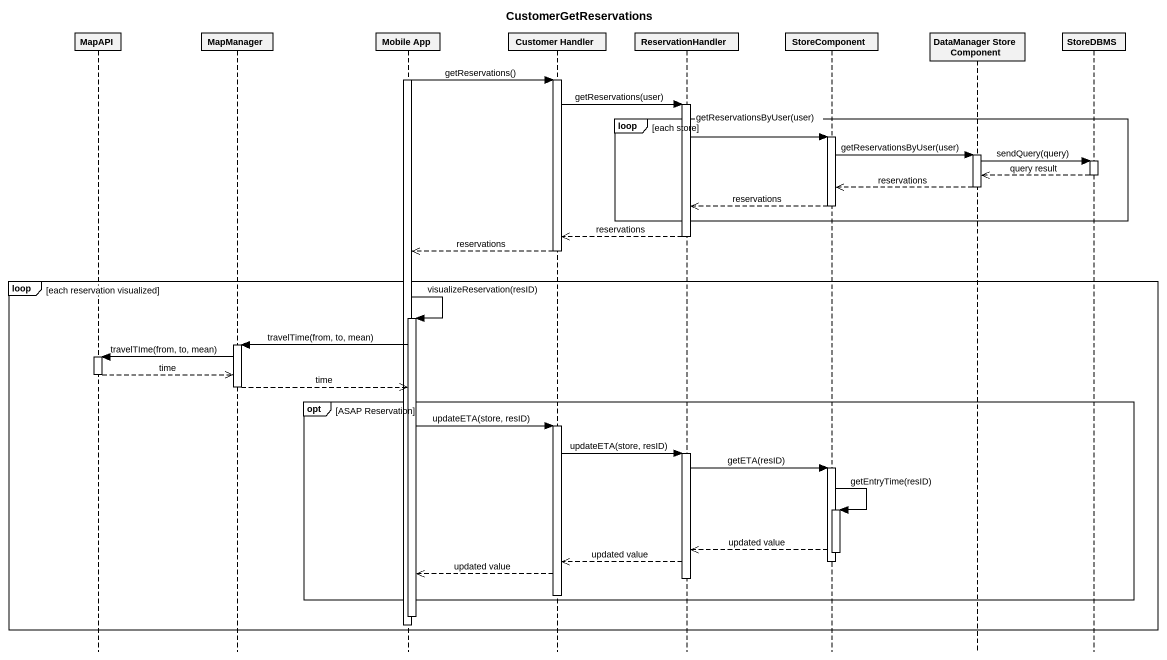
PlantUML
@startuml
title CustomerGetReservations
hide footbox
participant MapAPI
participant MapManager
participant "Mobile App" as Mobile_App
participant "Customer Handler" as Customer_Handler
participant ReservationHandler
participant StoreComponent
participant "DataManager Store Component" as DataManager_Store_Component
participant StoreDBMS

activate Mobile_App
Mobile_App -> Customer_Handler : getReservations()
activate Customer_Handler
Customer_Handler -> ReservationHandler : getReservations(user)
activate ReservationHandler
loop each store
  ReservationHandler -> StoreComponent : getReservationsByUser(user)
  activate StoreComponent
  StoreComponent -> DataManager_Store_Component : getReservationsByUser(user)
  activate DataManager_Store_Component
  DataManager_Store_Component -> StoreDBMS : sendQuery(query)
  activate StoreDBMS
  StoreDBMS -->> DataManager_Store_Component : query result
  deactivate StoreDBMS
  DataManager_Store_Component -->> StoreComponent : reservations
  deactivate DataManager_Store_Component
  StoreComponent -->> ReservationHandler : reservations
  deactivate StoreComponent
end
ReservationHandler -->> Customer_Handler : reservations
deactivate ReservationHandler
Customer_Handler -->> Mobile_App : reservations
deactivate Customer_Handler
loop each reservation visualized
  Mobile_App -> Mobile_App : visualizeReservation(resID)
  activate Mobile_App
  Mobile_App -> MapManager : travelTime(from, to, mean)
  activate MapManager
  MapManager -> MapAPI : travelTIme(from, to, mean)
  activate MapAPI
  MapAPI -->> MapManager : time
  deactivate MapAPI
  MapManager -->> Mobile_App : time
  deactivate MapManager
  opt ASAP Reservation
    Mobile_App -> Customer_Handler : updateETA(store, resID)
    activate Customer_Handler
    Customer_Handler -> ReservationHandler : updateETA(store, resID)
    activate ReservationHandler
    ReservationHandler -> StoreComponent : getETA(resID)
    activate StoreComponent
    StoreComponent -> StoreComponent : getEntryTime(resID)
    activate StoreComponent
    StoreComponent -->> ReservationHandler : updated value
    deactivate StoreComponent
    ReservationHandler -->> Customer_Handler : updated value
    deactivate StoreComponent
    Customer_Handler -->> Mobile_App : updated value
    deactivate ReservationHandler
    deactivate Customer_Handler
  end
  deactivate Mobile_App
  deactivate Mobile_App
end
@enduml
